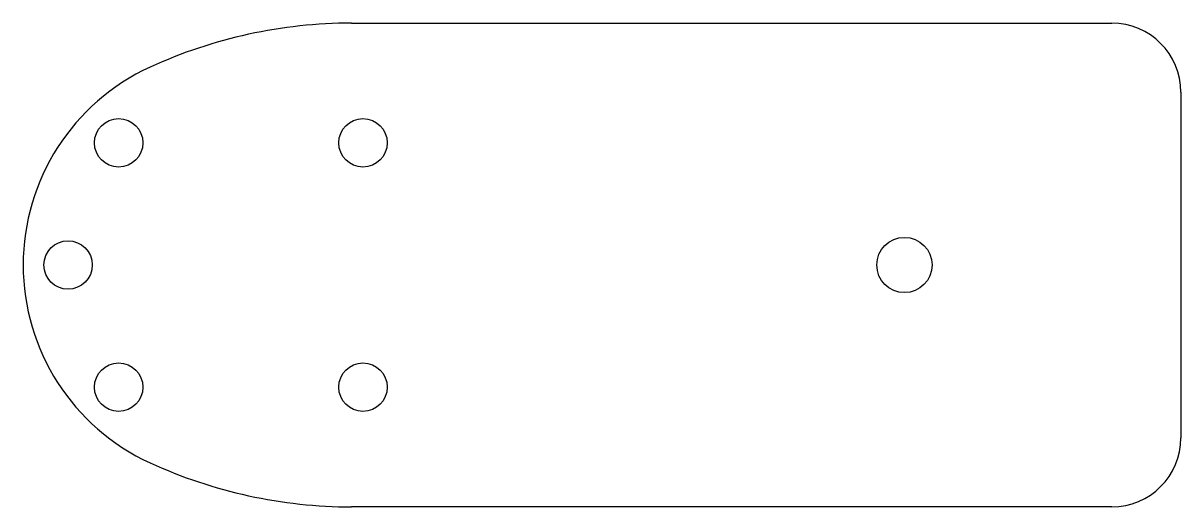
# Model space of a CAD drawing. Header units: millimetres. Extents: x -32 to 136, y -35 to 35.
import ezdxf

# ---------------------------------------------------------------- set-up
doc = ezdxf.new("R2010")
doc.units = ezdxf.units.MM

msp = doc.modelspace()

# ---------------------------------------------------------------- linework, layer by layer
for p, q in [((16.04, 35), (126.04, 35)), ((136.04, 25), (136.04, -25)), ((126.04, -35), (16.04, -35))]:
    msp.add_line(p, q)
for centre, radius in [((-17.68, 17.68), 3.5), ((17.68, 17.68), 3.5), ((-25, 0), 3.5), ((96.04, 0), 4), ((-17.68, -17.68), 3.5), ((17.68, -17.68), 3.5)]:
    msp.add_circle(centre, radius)
for centre, radius, start, end in [((16.04, -35), 70, 90, 114.62), ((126.04, 25), 10, 0, 90), ((0, 0), 31.5, 114.62, 245.38), ((126.04, -25), 10, 270, 0), ((16.04, 35), 70, 245.38, 270)]:
    msp.add_arc(centre, radius, start, end)

doc.saveas('drawing.dxf')
